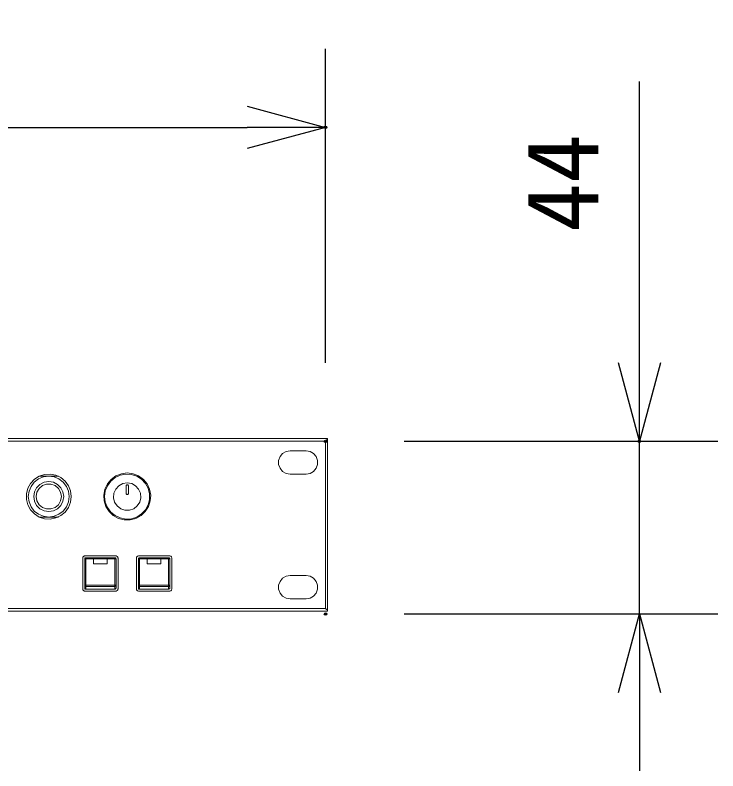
# Model space of a CAD drawing. Units: millimetres, scale not verified. Extents: x -62 to 63, y -56 to 57.
# Drawn here: x -13.46 to 4.45, y 9.29 to 28.55 of the extents above; entities that cross this region are included whole.
import ezdxf
from ezdxf.enums import TextEntityAlignment as Align

# ---------------------------------------------------------------- set-up
doc = ezdxf.new("R2010")
doc.units = ezdxf.units.MM
doc.header["$LTSCALE"] = 0.125
doc.header["$PDMODE"] = 32
doc.header["$PDSIZE"] = 0.0625
for name, color, linetype, lineweight in [('0-0_0', 7, 'Continuous', 25), ('0-4_GAIKEI', 1, 'Continuous', 18), ('0-6_SUNPO', 7, 'Continuous', 25)]:
    doc.layers.add(name, color=color, linetype=linetype, lineweight=lineweight)
doc.layers.add('0-1_DEFPOINTS', color=7, linetype='Continuous')
doc.styles.add('ＭＳ ゴシック', font='')
doc.styles.get('ＭＳ ゴシック').set_extended_font_data('MS Gothic')

# ---------------------------------------------------------------- blocks, each defined once
blk = doc.blocks.new('_OPEN30')
at = {"layer": '0-0_0'}
blk.add_line((0, 0), (-1, 0), dxfattribs=at)
blk.add_lwpolyline([(-1, 0.26795), (0, 0), (-1, -0.26795)], dxfattribs=at)
blk = doc.blocks.new('D5')
at = {"layer": '0-1_DEFPOINTS'}
for p in [(-4.9552, 18.444), (-52.9552, 10.444), (-4.9552, 10.444)]:
    blk.add_point(p, dxfattribs=at)
at = {"layer": '0-6_SUNPO'}
for p, q in [((-52.9552, 12.444), (-52.9552, 20.444)), ((-4.9552, 12.444), (-4.9552, 20.444)), ((-50.9552, 18.444), (-6.9552, 18.444))]:
    blk.add_line(p, q, dxfattribs=at)
at = {"layer": '0-6_SUNPO', "xscale": 2, "yscale": 2, "rotation": 180}
blk.add_blockref('_OPEN30', (-52.9552, 18.444), dxfattribs=at)
at = {"layer": '0-6_SUNPO', "xscale": 2, "yscale": 2}
blk.add_blockref('_OPEN30', (-4.9552, 18.444), dxfattribs=at)
at = {"layer": '0-6_SUNPO', "style": 'ＭＳ ゴシック'}
blk.add_text('480', height=1.833, dxfattribs=at).set_placement((-30.8302, 18.944), align=Align.BOTTOM_LEFT)
blk = doc.blocks.new('D6')
at = {"layer": '0-1_DEFPOINTS'}
for p in [(-4.9552, 10.444), (3.0448, 10.444), (-4.9552, 6.044)]:
    blk.add_point(p, dxfattribs=at)
at = {"layer": '0-6_SUNPO'}
for p, q in [((3.0448, 12.444), (3.0448, 19.6107)), ((-2.9552, 10.444), (5.0448, 10.444)), ((3.0448, 6.044), (3.0448, 10.444)), ((-2.9552, 6.044), (5.0448, 6.044)), ((3.0448, 4.044), (3.0448, 2.044))]:
    blk.add_line(p, q, dxfattribs=at)
at = {"layer": '0-6_SUNPO', "xscale": 2, "yscale": 2}
for p, rotation in [((3.0448, 10.444), 270), ((3.0448, 6.044), 90)]:
    blk.add_blockref('_OPEN30', p, dxfattribs=dict(at, rotation=rotation))
at = {"layer": '0-6_SUNPO', "style": 'ＭＳ ゴシック'}
blk.add_text('44', height=1.833, rotation=90, dxfattribs=at).set_placement((2.5448, 15.7774), align=Align.BOTTOM_LEFT)

msp = doc.modelspace()

# ---------------------------------------------------------------- linework, layer by layer
at = {"layer": '0-4_GAIKEI', "color": 7}
for p, q in [((-5.4984, 17.7607), (-53.5067, 17.7607)), ((-5.4984, 13.3819), (-5.4984, 17.743)), ((-53.5067, 13.3607), (-5.4984, 13.3607))]:
    msp.add_line(p, q, dxfattribs=at)
at = {"layer": '0-4_GAIKEI'}
for p, q in [((-5.5479, 17.6901), (-5.4984, 17.743)), ((-5.4984, 17.7607), (-5.4984, 17.743)), ((-5.5479, 17.6901), (-53.4572, 17.6901)), ((-5.5479, 13.4312), (-5.5479, 17.6901)), ((-6.4476, 17.4502), (-6.0453, 17.4502)), ((-12.6048, 16.8009), (-12.8483, 16.8009)), ((-12.3578, 16.8009), (-12.6048, 16.8009)), ((-6.0453, 16.8503), (-6.4476, 16.8503)), ((-12.8483, 15.76), (-12.6048, 15.76)), ((-12.6048, 15.76), (-12.3578, 15.76)), ((-11.7368, 13.9323), (-11.7368, 14.7121)), ((-11.6874, 14.0205), (-11.6874, 14.6909)), ((-11.6592, 14.7191), (-11.4616, 14.7191)), ((-11.6592, 14.698), (-11.4616, 14.698)), ((-11.1123, 14.7191), (-11.4616, 14.7191)), ((-11.4616, 14.698), (-11.1123, 14.698)), ((-11.1123, 14.7191), (-10.9182, 14.7191)), ((-11.1123, 14.698), (-10.9182, 14.698)), ((-10.8864, 14.6909), (-10.8864, 14.0205)), ((-10.837, 14.7121), (-10.837, 13.9323)), ((-10.3677, 13.9323), (-10.3677, 14.7121)), ((-10.3184, 14.0205), (-10.3184, 14.6909)), ((-10.3078, 14.7721), (-9.528, 14.7721)), ((-10.2866, 14.7191), (-10.0925, 14.7191)), ((-10.2866, 14.698), (-10.0925, 14.698)), ((-9.7432, 14.7191), (-10.0925, 14.7191)), ((-10.0925, 14.698), (-9.7432, 14.698)), ((-9.7432, 14.7191), (-9.5492, 14.7191)), ((-9.7432, 14.698), (-9.5492, 14.698)), ((-9.5174, 14.6909), (-9.5174, 14.0205)), ((-9.468, 14.7121), (-9.468, 13.9323)), ((-6.4476, 14.271), (-6.0453, 14.271)), ((-11.6874, 13.9499), (-11.6874, 14.0205)), ((-10.897, 13.8723), (-11.6768, 13.8723)), ((-10.9182, 14.024), (-11.6592, 14.024)), ((-10.9182, 13.9923), (-11.6592, 13.9923)), ((-10.9182, 13.9217), (-11.6592, 13.9217)), ((-10.8864, 14.0205), (-10.8864, 13.9499)), ((-10.3184, 13.9499), (-10.3184, 14.0205)), ((-9.528, 13.8723), (-10.3078, 13.8723)), ((-9.5492, 14.024), (-10.2866, 14.024)), ((-9.5492, 13.9923), (-10.2866, 13.9923)), ((-9.5492, 13.9217), (-10.2866, 13.9217)), ((-9.5174, 14.0205), (-9.5174, 13.9499)), ((-6.0453, 13.6712), (-6.4476, 13.6712)), ((-5.5479, 13.4312), (-5.4984, 13.3819)), ((-5.4984, 13.3607), (-5.4984, 13.3819))]:
    msp.add_line(p, q, dxfattribs=at)
for points in [[(-53.4572, 17.6901), (-53.4572, 13.4312), (-5.5479, 13.4312)], [(-6.4476, 16.8503), (-6.55, 16.868), (-6.6417, 16.9209), (-6.7052, 17.0021), (-6.7441, 17.1009), (-6.7441, 17.2032), (-6.7052, 17.302), (-6.6417, 17.3796), (-6.55, 17.4325), (-6.4476, 17.4502)], [(-6.0453, 17.4502), (-5.9431, 17.4325), (-5.8549, 17.3796), (-5.7878, 17.302), (-5.7525, 17.2032), (-5.7525, 17.1009), (-5.7878, 17.0021), (-5.8549, 16.9209), (-5.9431, 16.868), (-6.0453, 16.8503)], [(-11.7368, 14.7121), (-11.7368, 14.7227), (-11.7332, 14.7333), (-11.7297, 14.7438), (-11.7192, 14.7544), (-11.7121, 14.7615), (-11.7015, 14.765), (-11.6909, 14.7685), (-11.6768, 14.7721), (-10.897, 14.7721)], [(-11.6874, 14.6909), (-11.6874, 14.6944), (-11.6874, 14.698), (-11.6874, 14.7015), (-11.6839, 14.7051), (-11.6839, 14.7086), (-11.6803, 14.7086), (-11.6803, 14.7121)], [(-11.6592, 14.698), (-11.6627, 14.698), (-11.6698, 14.698), (-11.6733, 14.698), (-11.6803, 14.698), (-11.6839, 14.6944), (-11.6874, 14.6944), (-11.6874, 14.6909)], [(-11.6803, 14.7121), (-11.6768, 14.7156), (-11.6733, 14.7156), (-11.6698, 14.7191), (-11.6662, 14.7191), (-11.6627, 14.7191), (-11.6592, 14.7191)], [(-11.6592, 14.7191), (-11.6592, 14.7156), (-11.6592, 14.7121), (-11.6592, 14.7086), (-11.6592, 14.7015), (-11.6592, 14.698)], [(-11.6592, 14.024), (-11.6592, 14.1087), (-11.6592, 14.1934), (-11.6592, 14.2781), (-11.6592, 14.3628), (-11.6592, 14.4475), (-11.6592, 14.5321), (-11.6592, 14.6168), (-11.6592, 14.698)], [(-11.4616, 14.7191), (-11.4616, 14.7156), (-11.4616, 14.7121), (-11.4616, 14.7086), (-11.4616, 14.7015), (-11.4616, 14.698)], [(-11.4616, 14.698), (-11.4616, 14.6839), (-11.4616, 14.6662), (-11.4616, 14.6521), (-11.4616, 14.6345), (-11.4616, 14.6204), (-11.4616, 14.6027), (-11.4616, 14.5886), (-11.4616, 14.5709)], [(-11.1123, 14.698), (-11.1123, 14.6839), (-11.1123, 14.6662), (-11.1123, 14.6521), (-11.1123, 14.6345), (-11.1123, 14.6204), (-11.1123, 14.6027), (-11.1123, 14.5886), (-11.1123, 14.5709), (-11.4616, 14.5709)], [(-11.1123, 14.7191), (-11.1123, 14.7156), (-11.1123, 14.7121), (-11.1123, 14.7086), (-11.1123, 14.7015), (-11.1123, 14.698)], [(-10.9182, 14.7191), (-10.9147, 14.7191), (-10.9112, 14.7191), (-10.9076, 14.7191), (-10.9041, 14.7156), (-10.9006, 14.7156), (-10.897, 14.7121)], [(-10.9182, 14.698), (-10.9182, 14.7015), (-10.9182, 14.7086), (-10.9182, 14.7121), (-10.9182, 14.7156), (-10.9182, 14.7191)], [(-10.8864, 14.6909), (-10.89, 14.6909), (-10.89, 14.6944), (-10.8935, 14.6944), (-10.897, 14.698), (-10.9006, 14.698), (-10.9076, 14.698), (-10.9112, 14.698), (-10.9182, 14.698), (-10.9182, 14.6168), (-10.9182, 14.5321), (-10.9182, 14.4475), (-10.9182, 14.3628), (-10.9182, 14.2781), (-10.9182, 14.1934), (-10.9182, 14.1087), (-10.9182, 14.024)], [(-10.897, 14.7721), (-10.8864, 14.7685), (-10.8759, 14.765), (-10.8653, 14.7615), (-10.8547, 14.7544), (-10.8476, 14.7438), (-10.8441, 14.7333), (-10.8405, 14.7227), (-10.837, 14.7121)], [(-10.897, 14.7121), (-10.8935, 14.7086), (-10.89, 14.7051), (-10.89, 14.7015), (-10.89, 14.698), (-10.8864, 14.6944), (-10.8864, 14.6909)], [(-10.3677, 14.7121), (-10.3677, 14.7227), (-10.3642, 14.7333), (-10.3572, 14.7438), (-10.3501, 14.7544), (-10.3395, 14.7615), (-10.3325, 14.765), (-10.3184, 14.7685), (-10.3078, 14.7721)], [(-10.3184, 14.6909), (-10.3184, 14.6944), (-10.3184, 14.698), (-10.3148, 14.698), (-10.3148, 14.7015), (-10.3148, 14.7051), (-10.3113, 14.7086), (-10.3078, 14.7121)], [(-10.2866, 14.698), (-10.2936, 14.698), (-10.3007, 14.698), (-10.3042, 14.698), (-10.3078, 14.698), (-10.3113, 14.6944), (-10.3148, 14.6944), (-10.3184, 14.6909)], [(-10.3078, 14.7121), (-10.3078, 14.7156), (-10.3042, 14.7156), (-10.3007, 14.7156), (-10.3007, 14.7191), (-10.2972, 14.7191), (-10.2936, 14.7191), (-10.2901, 14.7191), (-10.2866, 14.7191)], [(-10.2866, 14.7191), (-10.2866, 14.7156), (-10.2866, 14.7121), (-10.2866, 14.7086), (-10.2866, 14.7015), (-10.2866, 14.698)], [(-10.2866, 14.024), (-10.2866, 14.1087), (-10.2866, 14.1934), (-10.2866, 14.2781), (-10.2866, 14.3628), (-10.2866, 14.4475), (-10.2866, 14.5321), (-10.2866, 14.6168), (-10.2866, 14.698)], [(-10.0925, 14.7191), (-10.0925, 14.7156), (-10.0925, 14.7121), (-10.0925, 14.7086), (-10.0925, 14.7015), (-10.0925, 14.698)], [(-10.0925, 14.698), (-10.0925, 14.6839), (-10.0925, 14.6662), (-10.0925, 14.6521), (-10.0925, 14.6345), (-10.0925, 14.6204), (-10.0925, 14.6027), (-10.0925, 14.5886), (-10.0925, 14.5709)], [(-9.7432, 14.698), (-9.7432, 14.6839), (-9.7432, 14.6662), (-9.7432, 14.6521), (-9.7432, 14.6345), (-9.7432, 14.6204), (-9.7432, 14.6027), (-9.7432, 14.5886), (-9.7432, 14.5709), (-10.0925, 14.5709)], [(-9.7432, 14.7191), (-9.7432, 14.7156), (-9.7432, 14.7121), (-9.7432, 14.7086), (-9.7432, 14.7015), (-9.7432, 14.698)], [(-9.5492, 14.7191), (-9.5456, 14.7191), (-9.5421, 14.7191), (-9.5386, 14.7191), (-9.535, 14.7191), (-9.535, 14.7156), (-9.5315, 14.7156), (-9.528, 14.7156), (-9.528, 14.7121)], [(-9.5492, 14.698), (-9.5492, 14.7015), (-9.5492, 14.7086), (-9.5492, 14.7121), (-9.5492, 14.7156), (-9.5492, 14.7191)], [(-9.5174, 14.6909), (-9.5209, 14.6944), (-9.5244, 14.6944), (-9.528, 14.698), (-9.5315, 14.698), (-9.535, 14.698), (-9.5421, 14.698), (-9.5492, 14.698), (-9.5492, 14.6168), (-9.5492, 14.5321), (-9.5492, 14.4475), (-9.5492, 14.3628), (-9.5492, 14.2781), (-9.5492, 14.1934), (-9.5492, 14.1087), (-9.5492, 14.024)], [(-9.528, 14.7721), (-9.5174, 14.7685), (-9.5033, 14.765), (-9.4927, 14.7615), (-9.4856, 14.7544), (-9.4786, 14.7438), (-9.4715, 14.7333), (-9.468, 14.7227), (-9.468, 14.7121)], [(-9.528, 14.7121), (-9.5244, 14.7086), (-9.5209, 14.7051), (-9.5209, 14.7015), (-9.5174, 14.698), (-9.5174, 14.6944), (-9.5174, 14.6909)], [(-6.4476, 13.6712), (-6.55, 13.6888), (-6.6417, 13.7418), (-6.7052, 13.8194), (-6.7441, 13.9182), (-6.7441, 14.024), (-6.7052, 14.1193), (-6.6417, 14.2004), (-6.55, 14.2534), (-6.4476, 14.271)], [(-6.0453, 14.271), (-5.9431, 14.2534), (-5.8549, 14.2004), (-5.7878, 14.1193), (-5.7525, 14.024), (-5.7525, 13.9182), (-5.7878, 13.8194), (-5.8549, 13.7418), (-5.9431, 13.6888), (-6.0453, 13.6712)], [(-11.6768, 13.8723), (-11.6909, 13.8723), (-11.7015, 13.8759), (-11.7121, 13.8794), (-11.7192, 13.89), (-11.7297, 13.897), (-11.7332, 13.9076), (-11.7368, 13.9182), (-11.7368, 13.9323)], [(-11.6874, 14.0205), (-11.6839, 14.024), (-11.6803, 14.024), (-11.6733, 14.024), (-11.6698, 14.024), (-11.6627, 14.024), (-11.6592, 14.024)], [(-11.6803, 13.9993), (-11.6874, 14.0099), (-11.6874, 14.0205)], [(-11.6874, 13.9499), (-11.6874, 13.9394), (-11.6803, 13.9323), (-11.6733, 13.9252), (-11.6662, 13.9217), (-11.6592, 13.9217)], [(-11.6592, 13.9923), (-11.6698, 13.9958), (-11.6803, 13.9993)], [(-11.6592, 14.024), (-11.6592, 14.0205), (-11.6592, 14.0134), (-11.6592, 14.0099), (-11.6592, 14.0064), (-11.6592, 13.9993), (-11.6592, 13.9958), (-11.6592, 13.9923)], [(-11.6592, 13.9923), (-11.6592, 13.9781), (-11.6592, 13.9641), (-11.6592, 13.9534), (-11.6592, 13.9464), (-11.6592, 13.9358), (-11.6592, 13.9288), (-11.6592, 13.9252), (-11.6592, 13.9217)], [(-10.9182, 14.024), (-10.9112, 14.024), (-10.9076, 14.024), (-10.9006, 14.024), (-10.897, 14.024), (-10.8935, 14.024), (-10.89, 14.0205), (-10.8864, 14.0205)], [(-10.9182, 13.9923), (-10.9182, 13.9958), (-10.9182, 13.9993), (-10.9182, 14.0064), (-10.9182, 14.0099), (-10.9182, 14.0134), (-10.9182, 14.0205), (-10.9182, 14.024)], [(-10.897, 13.9993), (-10.9006, 13.9993), (-10.9006, 13.9958), (-10.9041, 13.9958), (-10.9076, 13.9958), (-10.9076, 13.9923), (-10.9112, 13.9923), (-10.9147, 13.9923), (-10.9182, 13.9923)], [(-10.9182, 13.9217), (-10.9182, 13.9252), (-10.9182, 13.9288), (-10.9182, 13.9358), (-10.9182, 13.9464), (-10.9182, 13.9534), (-10.9182, 13.9641), (-10.9182, 13.9781), (-10.9182, 13.9923)], [(-10.9182, 13.9217), (-10.9076, 13.9217), (-10.9006, 13.9288), (-10.8935, 13.9358), (-10.89, 13.9429), (-10.8864, 13.9499)], [(-10.8864, 14.0205), (-10.8864, 14.017), (-10.89, 14.017), (-10.89, 14.0134), (-10.89, 14.0099), (-10.89, 14.0064), (-10.8935, 14.0064), (-10.8935, 14.0028), (-10.897, 13.9993)], [(-10.837, 13.9323), (-10.8405, 13.9182), (-10.8441, 13.9076), (-10.8476, 13.897), (-10.8547, 13.89), (-10.8653, 13.8794), (-10.8759, 13.8759), (-10.8864, 13.8723), (-10.897, 13.8723)], [(-10.3078, 13.8723), (-10.3184, 13.8723), (-10.3325, 13.8759), (-10.3395, 13.8794), (-10.3501, 13.89), (-10.3572, 13.897), (-10.3642, 13.9076), (-10.3677, 13.9182), (-10.3677, 13.9323)], [(-10.3184, 14.0205), (-10.3148, 14.0205), (-10.3113, 14.024), (-10.3078, 14.024), (-10.3042, 14.024), (-10.3007, 14.024), (-10.2936, 14.024), (-10.2866, 14.024)], [(-10.3078, 13.9993), (-10.3148, 14.0099), (-10.3184, 14.0205)], [(-10.3184, 13.9499), (-10.3148, 13.9394), (-10.3113, 13.9323), (-10.3042, 13.9252), (-10.2936, 13.9217), (-10.2866, 13.9217)], [(-10.2866, 13.9923), (-10.3007, 13.9958), (-10.3078, 13.9993)], [(-10.2866, 14.024), (-10.2866, 14.0205), (-10.2866, 14.0134), (-10.2866, 14.0099), (-10.2866, 14.0064), (-10.2866, 13.9993), (-10.2866, 13.9958), (-10.2866, 13.9923)], [(-10.2866, 13.9923), (-10.2866, 13.9781), (-10.2866, 13.9641), (-10.2866, 13.9534), (-10.2866, 13.9464), (-10.2866, 13.9358), (-10.2866, 13.9288), (-10.2866, 13.9252), (-10.2866, 13.9217)], [(-9.5492, 14.024), (-9.5421, 14.024), (-9.535, 14.024), (-9.5315, 14.024), (-9.528, 14.024), (-9.5244, 14.024), (-9.5209, 14.0205), (-9.5174, 14.0205)], [(-9.5492, 13.9923), (-9.5492, 13.9958), (-9.5492, 13.9993), (-9.5492, 14.0064), (-9.5492, 14.0099), (-9.5492, 14.0134), (-9.5492, 14.0205), (-9.5492, 14.024)], [(-9.528, 13.9993), (-9.5315, 13.9958), (-9.535, 13.9958), (-9.5386, 13.9923), (-9.5421, 13.9923), (-9.5456, 13.9923), (-9.5492, 13.9923)], [(-9.5492, 13.9217), (-9.5492, 13.9252), (-9.5492, 13.9288), (-9.5492, 13.9358), (-9.5492, 13.9464), (-9.5492, 13.9534), (-9.5492, 13.9641), (-9.5492, 13.9781), (-9.5492, 13.9923)], [(-9.5492, 13.9217), (-9.5386, 13.9217), (-9.528, 13.9288), (-9.5209, 13.9358), (-9.5174, 13.9429), (-9.5174, 13.9499)], [(-9.5174, 14.0205), (-9.5174, 14.017), (-9.5174, 14.0134), (-9.5209, 14.0099), (-9.5209, 14.0064), (-9.5244, 14.0064), (-9.5244, 14.0028), (-9.528, 13.9993)], [(-9.468, 13.9323), (-9.468, 13.9182), (-9.4715, 13.9076), (-9.4786, 13.897), (-9.4856, 13.89), (-9.4927, 13.8794), (-9.5033, 13.8759), (-9.5174, 13.8723), (-9.528, 13.8723)]]:
    msp.add_lwpolyline(points, dxfattribs=at)
for points in [[(-12.0297, 16.2822), (-12.0473, 16.1376), (-12.1002, 16.0035), (-12.1849, 15.8871), (-12.2943, 15.7953), (-12.4249, 15.7353), (-12.566, 15.7071), (-12.7106, 15.7177), (-12.8483, 15.76), (-12.9682, 15.8377), (-13.067, 15.9435), (-13.1376, 16.0705), (-13.1729, 16.2082), (-13.1729, 16.3528), (-13.1376, 16.4939), (-13.067, 16.6174), (-12.9682, 16.7233), (-12.8483, 16.8009), (-12.7106, 16.8468), (-12.566, 16.8538), (-12.4249, 16.8291), (-12.2943, 16.7657), (-12.1849, 16.6739), (-12.1002, 16.5575), (-12.0473, 16.4234)], [(-12.0826, 16.2822), (-12.1002, 16.4164), (-12.1531, 16.5398), (-12.2343, 16.6492), (-12.3437, 16.7304), (-12.4672, 16.7833), (-12.6048, 16.8009), (-12.7389, 16.7833), (-12.8623, 16.7304), (-12.9718, 16.6492), (-13.0529, 16.5398), (-13.1058, 16.4164), (-13.1235, 16.2822), (-13.1058, 16.1482), (-13.0529, 16.0212), (-12.9718, 15.9117), (-12.8623, 15.8306), (-12.7389, 15.7777), (-12.6048, 15.76), (-12.4672, 15.7777), (-12.3437, 15.8306), (-12.2343, 15.9117), (-12.1531, 16.0212), (-12.1002, 16.1482)], [(-10.6041, 16.8821), (-10.7524, 16.8609), (-10.8935, 16.808), (-11.0135, 16.7198), (-11.1087, 16.6034), (-11.1722, 16.4657), (-11.2004, 16.3175), (-11.1934, 16.1694), (-11.1475, 16.0247), (-11.0664, 15.8976), (-10.957, 15.7953), (-10.8229, 15.7247), (-10.6783, 15.6859), (-10.5265, 15.6859), (-10.3819, 15.7247), (-10.2513, 15.7953), (-10.1419, 15.8976), (-10.0608, 16.0247), (-10.0149, 16.1694), (-10.0043, 16.3175), (-10.0325, 16.4657), (-10.096, 16.6034), (-10.1913, 16.7198), (-10.3148, 16.808), (-10.4524, 16.8609)], [(-11.1793, 16.2822), (-11.1616, 16.4234), (-11.1052, 16.5575), (-11.0205, 16.6739), (-10.9112, 16.7657), (-10.7806, 16.8291), (-10.6394, 16.8538), (-10.4948, 16.8468), (-10.3572, 16.8009), (-10.2372, 16.7233), (-10.1384, 16.6174), (-10.0678, 16.4939), (-10.0325, 16.3528), (-10.0325, 16.2082), (-10.0678, 16.0705), (-10.1384, 15.9435), (-10.2372, 15.8377), (-10.3572, 15.76), (-10.4948, 15.7177), (-10.6394, 15.7071), (-10.7806, 15.7353), (-10.9112, 15.7953), (-11.0205, 15.8871), (-11.1052, 16.0035), (-11.1616, 16.1376)], [(-12.2202, 16.2822), (-12.2414, 16.1623), (-12.2943, 16.0564), (-12.379, 15.9718), (-12.4848, 15.9188), (-12.6048, 15.9012), (-12.7212, 15.9188), (-12.8271, 15.9718), (-12.9117, 16.0564), (-12.9647, 16.1623), (-12.9859, 16.2822), (-12.9647, 16.3987), (-12.9117, 16.5045), (-12.8271, 16.5892), (-12.7212, 16.6457), (-12.6048, 16.6633), (-12.4848, 16.6457), (-12.379, 16.5892), (-12.2943, 16.5045), (-12.2414, 16.3987)], [(-12.2802, 16.2822), (-12.3014, 16.1729), (-12.3578, 16.0741), (-12.4425, 16.0035), (-12.5483, 15.9647), (-12.6577, 15.9647), (-12.7636, 16.0035), (-12.8483, 16.0741), (-12.9047, 16.1729), (-12.9259, 16.2822), (-12.9047, 16.3917), (-12.8483, 16.4869), (-12.7636, 16.561), (-12.6577, 16.5963), (-12.5483, 16.5963), (-12.4425, 16.561), (-12.3578, 16.4869), (-12.3014, 16.3917)], [(-10.6041, 16.6316), (-10.4877, 16.6139), (-10.3889, 16.5575), (-10.3113, 16.4728), (-10.2619, 16.367), (-10.2548, 16.2505), (-10.2831, 16.1411), (-10.3466, 16.0423), (-10.4348, 15.9718), (-10.5442, 15.9365), (-10.6606, 15.9365), (-10.77, 15.9718), (-10.8617, 16.0423), (-10.9253, 16.1411), (-10.9535, 16.2505), (-10.9429, 16.367), (-10.897, 16.4728), (-10.8194, 16.5575), (-10.7171, 16.6139)], [(-10.6324, 16.5504), (-10.6288, 16.561), (-10.6253, 16.5716), (-10.6147, 16.5787), (-10.6041, 16.5822), (-10.5901, 16.5787), (-10.583, 16.5716), (-10.5759, 16.561), (-10.5724, 16.5504), (-10.5724, 16.3599), (-10.5759, 16.3493), (-10.583, 16.3387), (-10.5901, 16.3352), (-10.6041, 16.3317), (-10.6147, 16.3352), (-10.6253, 16.3387), (-10.6288, 16.3493), (-10.6324, 16.3599)]]:
    msp.add_lwpolyline(points, close=True, dxfattribs=at)

# ---------------------------------------------------------------- block references
at = {"layer": '0-6_SUNPO'}
for name in ['D5', 'D6']:
    msp.add_blockref(name, (-0.5927, 7.2461), dxfattribs=at)

doc.saveas('drawing.dxf')
